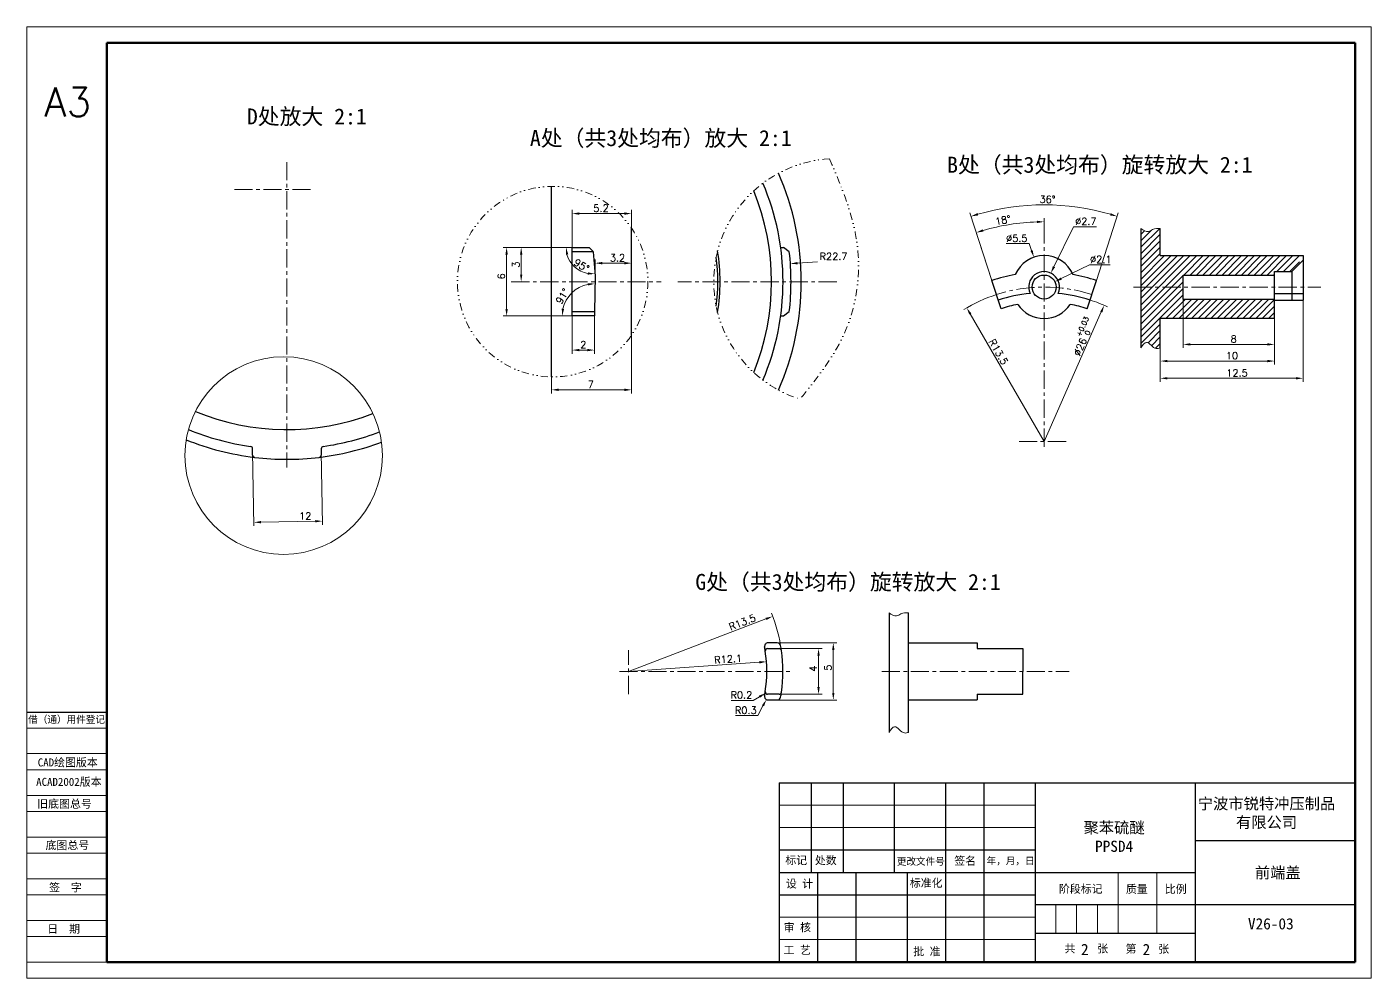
# Model space of a CAD drawing. Header units: millimetres. Extents: x 2517 to 6633, y 792 to 3241.
# Drawn here: x 3486.8 to 3722, y 890.6 to 1056.9 of the extents above; entities that cross this region are included whole.
import ezdxf

# ---------------------------------------------------------------- set-up
doc = ezdxf.new("R2010")
doc.units = ezdxf.units.MM
doc.linetypes.add('CENTER', pattern=[50.8, 31.75, -6.35, 6.35, -6.35])
doc.linetypes.add('DIVIDE', pattern=[31.75, 12.7, -6.35, 0, -6.35, 0, -6.35])
for name, color, linetype, lineweight in [('中心线', 1, 'CENTER', 9), ('双点划线', 5, 'DIVIDE', 9), ('填充', 3, 'Continuous', 9), ('实线', 7, 'Continuous', 25), ('尺寸标注', 2, 'Continuous', 9), ('引导线', 6, 'Continuous', 9), ('文本', 3, 'Continuous', 15), ('粗实线', 9, 'Continuous', 50)]:
    doc.layers.add(name, color=color, linetype=linetype, lineweight=lineweight)
doc.styles.add('st', font='txt.shx')
doc.styles.get("Standard").update_dxf_attribs({"font": 'simfang.ttf'})
doc.dimstyles.new('2st', dxfattribs={"dimscale": 0.5, "dimtxt": 2.5, "dimasz": 2.5, "dimexe": 1.25, "dimexo": 0, "dimtad": 1, "dimtoh": 1, "dimdec": 1, "dimlfac": 0.5, "dimdsep": 46, "dimtxsty": 'st', "dimcen": 0, "dimclrd": 256, "dimclre": 256, "dimclrt": 3, "dimadec": 0, "dimazin": 2, "dimtfac": 1, "dimtdec": 1, "dimtofl": 0, "dimtmove": 0, "dimatfit": 1, "dimfxl": 1, "dimlwd": -1, "dimlwe": -1, "dimarcsym": 0})
doc.dimstyles.new('st', dxfattribs={"dimscale": 0.5, "dimtxt": 2.5, "dimasz": 2.5, "dimexe": 1.25, "dimexo": 0, "dimtad": 1, "dimtoh": 1, "dimdsep": 46, "dimtxsty": 'st', "dimcen": 0, "dimclrd": 256, "dimclre": 256, "dimclrt": 3, "dimadec": 3, "dimazin": 2, "dimtfac": 1, "dimtmove": 0, "dimatfit": 1, "dimfxl": 1, "dimlwd": -1, "dimlwe": -1, "dimarcsym": 0})

# ---------------------------------------------------------------- blocks, each defined once
blk = doc.blocks.new('*D432')
at = {"layer": 'Defpoints', "color": 0, "ltscale": 0.1, "transparency": 16777216}
for p in [(3592.59, 1024.26), (3582.19, 1018.35), (3592.59, 1018.35)]:
    blk.add_point(p, dxfattribs=at)
at = {"layer": '尺寸标注', "ltscale": 0.1, "transparency": 16777216}
for p, q in [((3582.19, 1018.35), (3582.19, 1024.89)), ((3583.44, 1024.26), (3591.34, 1024.26)), ((3592.59, 1018.35), (3592.59, 1024.89))]:
    blk.add_line(p, q, dxfattribs=at)
for points in [[(3583.44, 1024.47), (3583.44, 1024.05), (3582.19, 1024.26)], [(3591.34, 1024.47), (3591.34, 1024.05), (3592.59, 1024.26)]]:
    blk.add_solid(points, dxfattribs=at)
at = {"layer": '尺寸标注', "color": 3, "ltscale": 0.1, "transparency": 16777216, "insert": (3587.24, 1025.2), "char_height": 1.25, "attachment_point": 5, "style": 'st'}
blk.add_mtext('5.2', dxfattribs=at)
blk = doc.blocks.new('*D433')
at = {"layer": 'Defpoints', "color": 0, "ltscale": 0.1, "transparency": 16777216}
for p in [(3582.19, 1018.35), (3571.53, 1012.35), (3573.27, 1012.35)]:
    blk.add_point(p, dxfattribs=at)
at = {"layer": '尺寸标注', "ltscale": 0.1, "transparency": 16777216}
for p, q in [((3582.19, 1018.35), (3572.65, 1018.35)), ((3573.27, 1017.1), (3573.27, 1013.6)), ((3571.53, 1012.35), (3573.9, 1012.35))]:
    blk.add_line(p, q, dxfattribs=at)
for points in [[(3573.07, 1017.1), (3573.48, 1017.1), (3573.27, 1018.35)], [(3573.07, 1013.6), (3573.48, 1013.6), (3573.27, 1012.35)]]:
    blk.add_solid(points, dxfattribs=at)
at = {"layer": '尺寸标注', "color": 3, "ltscale": 0.1, "transparency": 16777216, "insert": (3572.34, 1015.35), "char_height": 1.25, "attachment_point": 5, "rotation": 90, "style": 'st'}
blk.add_mtext('3', dxfattribs=at)
blk = doc.blocks.new('*D434')
at = {"layer": 'Defpoints', "color": 0, "ltscale": 0.1, "transparency": 16777216}
for p in [(3582.19, 1006.35), (3586.09, 1006.35), (3586.09, 1000.39)]:
    blk.add_point(p, dxfattribs=at)
at = {"layer": '尺寸标注', "ltscale": 0.1, "transparency": 16777216}
for p, q in [((3582.19, 1006.35), (3582.19, 999.76)), ((3586.09, 1006.35), (3586.09, 999.76)), ((3583.44, 1000.39), (3584.84, 1000.39))]:
    blk.add_line(p, q, dxfattribs=at)
for points in [[(3583.44, 1000.6), (3583.44, 1000.18), (3582.19, 1000.39)], [(3584.84, 1000.6), (3584.84, 1000.18), (3586.09, 1000.39)]]:
    blk.add_solid(points, dxfattribs=at)
at = {"layer": '尺寸标注', "color": 3, "ltscale": 0.1, "transparency": 16777216, "insert": (3584.14, 1001.33), "char_height": 1.25, "attachment_point": 5, "style": 'st'}
blk.add_mtext('2', dxfattribs=at)
blk = doc.blocks.new('*D435')
at = {"layer": 'Defpoints', "color": 0, "ltscale": 0.1, "transparency": 16777216}
for p in [(3586.21, 1013.35), (3583.32, 1011.28), (3586.1, 1007.14), (3582.19, 1006.35), (3586.09, 1006.35)]:
    blk.add_point(p, dxfattribs=at)
at = {"layer": '尺寸标注', "ltscale": 0.1, "transparency": 16777216}
blk.add_line((3582.19, 1006.35), (3579.82, 1006.35), dxfattribs=at)
blk.add_arc((3586.09, 1006.35), 5.65, 101.7097, 167.2903, dxfattribs=at)
for points in [[(3584.92, 1012.09), (3584.96, 1011.68), (3586.19, 1012)], [(3580.79, 1007.57), (3580.37, 1007.62), (3580.44, 1006.35)]]:
    blk.add_solid(points, dxfattribs=at)
at = {"layer": '尺寸标注', "color": 3, "ltscale": 0.1, "transparency": 16777216, "insert": (3580.49, 1009.81), "char_height": 1.25, "attachment_point": 5, "rotation": 58.3125, "style": 'st'}
blk.add_mtext('91°', dxfattribs=at)
blk = doc.blocks.new('*D436')
at = {"layer": 'Defpoints', "color": 0, "ltscale": 0.1, "transparency": 16777216}
for p in [(3582.19, 1018.35), (3570.72, 1006.35), (3582.19, 1006.35)]:
    blk.add_point(p, dxfattribs=at)
at = {"layer": '尺寸标注', "ltscale": 0.1, "transparency": 16777216}
for p, q in [((3582.19, 1018.35), (3570.1, 1018.35)), ((3570.72, 1017.1), (3570.72, 1007.6)), ((3582.19, 1006.35), (3570.1, 1006.35))]:
    blk.add_line(p, q, dxfattribs=at)
for points in [[(3570.51, 1017.1), (3570.93, 1017.1), (3570.72, 1018.35)], [(3570.51, 1007.6), (3570.93, 1007.6), (3570.72, 1006.35)]]:
    blk.add_solid(points, dxfattribs=at)
at = {"layer": '尺寸标注', "color": 3, "ltscale": 0.1, "transparency": 16777216, "insert": (3569.79, 1013.28), "char_height": 1.25, "attachment_point": 5, "rotation": 90, "style": 'st'}
blk.add_mtext('6', dxfattribs=at)
blk = doc.blocks.new('*D437')
at = {"layer": 'Defpoints', "color": 0, "ltscale": 0.1, "transparency": 16777216}
for p in [(3582.19, 1018.35), (3585.17, 1018.35), (3585.84, 1017.57), (3581.82, 1015.91), (3586.21, 1013.35)]:
    blk.add_point(p, dxfattribs=at)
at = {"layer": '尺寸标注', "ltscale": 0.1, "transparency": 16777216}
blk.add_line((3582.19, 1018.35), (3580.5, 1018.35), dxfattribs=at)
blk.add_arc((3585.77, 1018.35), 4.65, 195.4604, 259.5396, dxfattribs=at)
for points in [[(3581.09, 1017.09), (3581.5, 1017.14), (3581.13, 1018.35)], [(3584.94, 1013.99), (3584.92, 1013.58), (3586.18, 1013.72)]]:
    blk.add_solid(points, dxfattribs=at)
at = {"layer": '尺寸标注', "color": 3, "ltscale": 0.1, "transparency": 16777216, "insert": (3583.84, 1015.19), "char_height": 1.25, "attachment_point": 5, "rotation": 328.5242, "style": 'st'}
blk.add_mtext('95°', dxfattribs=at)
blk = doc.blocks.new('*D438')
at = {"layer": 'Defpoints', "color": 0, "ltscale": 0.1, "transparency": 16777216}
for p in [(3592.59, 1015.59), (3586.21, 1013.35), (3592.59, 1013.35)]:
    blk.add_point(p, dxfattribs=at)
at = {"layer": '尺寸标注', "ltscale": 0.1, "transparency": 16777216}
for p, q in [((3586.21, 1013.35), (3586.21, 1016.21)), ((3592.59, 1013.35), (3592.59, 1016.21)), ((3587.46, 1015.59), (3591.34, 1015.59))]:
    blk.add_line(p, q, dxfattribs=at)
for points in [[(3587.46, 1015.8), (3587.46, 1015.38), (3586.21, 1015.59)], [(3591.34, 1015.8), (3591.34, 1015.38), (3592.59, 1015.59)]]:
    blk.add_solid(points, dxfattribs=at)
at = {"layer": '尺寸标注', "color": 3, "ltscale": 0.1, "transparency": 16777216, "insert": (3590.13, 1016.52), "char_height": 1.25, "attachment_point": 5, "style": 'st'}
blk.add_mtext('3.2', dxfattribs=at)
blk = doc.blocks.new('*D439')
at = {"layer": 'Defpoints', "color": 0, "ltscale": 0.1, "transparency": 16777216}
for p in [(3620.38, 1015.5), (3575.09, 1012.35)]:
    blk.add_point(p, dxfattribs=at)
at = {"layer": '尺寸标注', "ltscale": 0.1, "transparency": 16777216}
blk.add_line((3621.63, 1015.59), (3625.12, 1015.83), dxfattribs=at)
blk.add_solid([(3621.61, 1015.8), (3621.64, 1015.38), (3620.38, 1015.5)], dxfattribs=at)
at = {"layer": '尺寸标注', "color": 3, "ltscale": 0.1, "transparency": 16777216, "insert": (3627.93, 1016.77), "char_height": 1.25, "attachment_point": 5, "style": 'st'}
blk.add_mtext('R22.7', dxfattribs=at)
blk = doc.blocks.new('*D440')
at = {"layer": 'Defpoints', "color": 0, "ltscale": 0.1, "transparency": 16777216}
for p in [(3592.59, 1003.02), (3578.59, 995.69), (3592.59, 993.44)]:
    blk.add_point(p, dxfattribs=at)
at = {"layer": '尺寸标注', "ltscale": 0.1, "transparency": 16777216}
for p, q in [((3592.59, 1003.02), (3592.59, 992.81)), ((3578.59, 995.69), (3578.59, 992.81)), ((3579.84, 993.44), (3591.34, 993.44))]:
    blk.add_line(p, q, dxfattribs=at)
for points in [[(3579.84, 993.65), (3579.84, 993.23), (3578.59, 993.44)], [(3591.34, 993.65), (3591.34, 993.23), (3592.59, 993.44)]]:
    blk.add_solid(points, dxfattribs=at)
at = {"layer": '尺寸标注', "color": 3, "ltscale": 0.1, "transparency": 16777216, "insert": (3585.46, 994.38), "char_height": 1.25, "attachment_point": 5, "style": 'st'}
blk.add_mtext('7', dxfattribs=at)
blk = doc.blocks.new('*D441')
at = {"layer": 'Defpoints', "color": 0, "ltscale": 0.1, "transparency": 16777216}
for p in [(3666.66, 1012.34), (3662.89, 1010.49)]:
    blk.add_point(p, dxfattribs=at)
at = {"layer": '尺寸标注', "ltscale": 0.1, "transparency": 16777216}
for p, q in [((3667.78, 1012.89), (3672.7, 1015.3)), ((3672.7, 1015.3), (3676.34, 1015.3))]:
    blk.add_line(p, q, dxfattribs=at)
blk.add_solid([(3667.69, 1013.08), (3667.88, 1012.7), (3666.66, 1012.34)], dxfattribs=at)
at = {"layer": '尺寸标注', "color": 3, "ltscale": 0.1, "transparency": 16777216, "insert": (3674.68, 1016.24), "char_height": 1.25, "attachment_point": 5, "style": 'st'}
blk.add_mtext('∅2.1', dxfattribs=at)
blk = doc.blocks.new('*D442')
at = {"layer": 'Defpoints', "color": 0, "ltscale": 0.1, "transparency": 16777216}
for p in [(3665.95, 1013.85), (3663.6, 1008.99)]:
    blk.add_point(p, dxfattribs=at)
at = {"layer": '尺寸标注', "ltscale": 0.1, "transparency": 16777216}
for p, q in [((3666.5, 1014.97), (3669.89, 1021.96)), ((3669.89, 1021.96), (3673.95, 1021.96))]:
    blk.add_line(p, q, dxfattribs=at)
blk.add_solid([(3666.31, 1015.06), (3666.69, 1014.88), (3665.95, 1013.85)], dxfattribs=at)
at = {"layer": '尺寸标注', "color": 3, "ltscale": 0.1, "transparency": 16777216, "insert": (3672.08, 1022.9), "char_height": 1.25, "attachment_point": 5, "style": 'st'}
blk.add_mtext('∅2.7', dxfattribs=at)
blk = doc.blocks.new('*D443')
at = {"layer": 'Defpoints', "color": 0, "ltscale": 0.1, "transparency": 16777216}
for p in [(3662.99, 1016.62), (3666.56, 1006.21)]:
    blk.add_point(p, dxfattribs=at)
at = {"layer": '尺寸标注', "ltscale": 0.1, "transparency": 16777216}
for p, q in [((3662.17, 1019.01), (3658.11, 1019.01)), ((3662.59, 1017.8), (3662.17, 1019.01))]:
    blk.add_line(p, q, dxfattribs=at)
blk.add_solid([(3662.78, 1017.87), (3662.39, 1017.73), (3662.99, 1016.62)], dxfattribs=at)
at = {"layer": '尺寸标注', "color": 3, "ltscale": 0.1, "transparency": 16777216, "insert": (3659.99, 1019.94), "char_height": 1.25, "attachment_point": 5, "style": 'st'}
blk.add_mtext('∅5.5', dxfattribs=at)
blk = doc.blocks.new('*D444')
at = {"layer": 'Defpoints', "color": 0, "ltscale": 0.1, "transparency": 16777216}
for p in [(3675.29, 1008.2), (3664.78, 984.42)]:
    blk.add_point(p, dxfattribs=at)
at = {"layer": '尺寸标注', "ltscale": 0.1, "transparency": 16777216}
blk.add_line((3664.78, 984.42), (3674.78, 1007.05), dxfattribs=at)
blk.add_arc((3664.78, 984.42), 26, 64.7738, 72, dxfattribs=at)
blk.add_solid([(3674.59, 1007.14), (3674.97, 1006.97), (3675.29, 1008.2)], dxfattribs=at)
at = {"layer": '尺寸标注', "color": 3, "ltscale": 0.1, "transparency": 16777216, "insert": (3671.42, 1002.78), "char_height": 1.25, "attachment_point": 5, "rotation": 66.1511, "style": 'st'}
blk.add_mtext('%%c26{}{\\H0.71x;\\C3;\\S+0.03^  0;}', dxfattribs=at)
blk = doc.blocks.new('*D445')
at = {"layer": 'Defpoints', "color": 0, "ltscale": 0.1, "transparency": 16777216}
for p in [(3651.24, 1007.78), (3664.78, 984.42)]:
    blk.add_point(p, dxfattribs=at)
at = {"layer": '尺寸标注', "ltscale": 0.1, "transparency": 16777216}
blk.add_line((3664.78, 984.42), (3651.86, 1006.7), dxfattribs=at)
blk.add_arc((3664.78, 984.42), 27, 108, 121.4202, dxfattribs=at)
blk.add_solid([(3652.04, 1006.8), (3651.68, 1006.59), (3651.24, 1007.78)], dxfattribs=at)
at = {"layer": '尺寸标注', "color": 3, "ltscale": 0.1, "transparency": 16777216, "insert": (3656.78, 1000.09), "char_height": 1.25, "attachment_point": 5, "rotation": 300.0939, "style": 'st'}
blk.add_mtext('R13.5', dxfattribs=at)
blk = doc.blocks.new('*D446')
at = {"layer": 'Defpoints', "color": 0, "ltscale": 0.1, "transparency": 16777216}
for p in [(3660.76, 1022.61), (3664.78, 1019.76), (3655.63, 1012.57), (3657.24, 1007.62), (3664.78, 983.48)]:
    blk.add_point(p, dxfattribs=at)
at = {"layer": '尺寸标注', "ltscale": 0.1, "transparency": 16777216}
for p, q in [((3664.78, 1019.76), (3664.78, 1023.45)), ((3655.63, 1012.57), (3652.71, 1021.54))]:
    blk.add_line(p, q, dxfattribs=at)
blk.add_arc((3664.78, 984.42), 38.41, 91.8648, 106.1352, dxfattribs=at)
for points in [[(3654.16, 1021.11), (3654.04, 1021.51), (3652.91, 1020.94)], [(3663.52, 1023.01), (3663.53, 1022.6), (3664.78, 1022.82)]]:
    blk.add_solid(points, dxfattribs=at)
at = {"layer": '尺寸标注', "color": 3, "ltscale": 0.1, "transparency": 16777216, "insert": (3657.57, 1023.1), "char_height": 1.25, "attachment_point": 5, "rotation": 10.5476, "style": 'st'}
blk.add_mtext('18°', dxfattribs=at)
blk = doc.blocks.new('*D447')
at = {"layer": 'Defpoints', "color": 0, "ltscale": 0.1, "transparency": 16777216}
for p in [(3660.45, 1025.57), (3655.63, 1012.57), (3673.92, 1012.57), (3657.24, 1007.62), (3672.32, 1007.62)]:
    blk.add_point(p, dxfattribs=at)
at = {"layer": '尺寸标注', "ltscale": 0.1, "transparency": 16777216}
for p, q in [((3655.63, 1012.57), (3651.79, 1024.37)), ((3673.92, 1012.57), (3677.76, 1024.37))]:
    blk.add_line(p, q, dxfattribs=at)
blk.add_arc((3664.78, 984.42), 41.38, 73.7308, 106.2692, dxfattribs=at)
for points in [[(3653.24, 1023.94), (3653.12, 1024.34), (3651.99, 1023.77)], [(3676.43, 1024.34), (3676.31, 1023.94), (3677.56, 1023.77)]]:
    blk.add_solid(points, dxfattribs=at)
at = {"layer": '尺寸标注', "color": 3, "ltscale": 0.1, "transparency": 16777216, "insert": (3665.36, 1026.73), "char_height": 1.25, "attachment_point": 5, "rotation": 359.21, "style": 'st'}
blk.add_mtext('36°', dxfattribs=at)
blk = doc.blocks.new('*D448')
at = {"layer": 'Defpoints', "color": 0, "ltscale": 0.1, "transparency": 16777216}
for p in [(3689.1, 1009.32), (3705.1, 1005.92), (3705.1, 1001.38)]:
    blk.add_point(p, dxfattribs=at)
at = {"layer": '尺寸标注', "ltscale": 0.1, "transparency": 16777216}
for p, q in [((3689.1, 1009.32), (3689.1, 1000.76)), ((3705.1, 1005.92), (3705.1, 1000.76)), ((3690.35, 1001.38), (3703.85, 1001.38))]:
    blk.add_line(p, q, dxfattribs=at)
for points in [[(3690.35, 1001.59), (3690.35, 1001.18), (3689.1, 1001.38)], [(3703.85, 1001.59), (3703.85, 1001.18), (3705.1, 1001.38)]]:
    blk.add_solid(points, dxfattribs=at)
at = {"layer": '尺寸标注', "color": 3, "ltscale": 0.1, "transparency": 16777216, "insert": (3697.96, 1002.32), "char_height": 1.25, "attachment_point": 5, "style": 'st'}
blk.add_mtext('8', dxfattribs=at)
blk = doc.blocks.new('*D449')
at = {"layer": 'Defpoints', "color": 0, "ltscale": 0.1, "transparency": 16777216}
for p in [(3710.1, 1009.14), (3685.1, 1000.76), (3710.1, 995.46)]:
    blk.add_point(p, dxfattribs=at)
at = {"layer": '尺寸标注', "ltscale": 0.1, "transparency": 16777216}
for p, q in [((3710.1, 1009.14), (3710.1, 994.83)), ((3685.1, 1000.76), (3685.1, 994.83)), ((3686.35, 995.46), (3708.85, 995.46))]:
    blk.add_line(p, q, dxfattribs=at)
for points in [[(3686.35, 995.66), (3686.35, 995.25), (3685.1, 995.46)], [(3708.85, 995.66), (3708.85, 995.25), (3710.1, 995.46)]]:
    blk.add_solid(points, dxfattribs=at)
at = {"layer": '尺寸标注', "color": 3, "ltscale": 0.1, "transparency": 16777216, "insert": (3698.53, 996.39), "char_height": 1.25, "attachment_point": 5, "style": 'st'}
blk.add_mtext('12.5', dxfattribs=at)
blk = doc.blocks.new('*D450')
at = {"layer": 'Defpoints', "color": 0, "ltscale": 0.1, "transparency": 16777216}
for p in [(3685.1, 1005.92), (3705.1, 1005.92), (3705.1, 998.47)]:
    blk.add_point(p, dxfattribs=at)
at = {"layer": '尺寸标注', "ltscale": 0.1, "transparency": 16777216}
for p, q in [((3685.1, 1005.92), (3685.1, 997.85)), ((3705.1, 1005.92), (3705.1, 997.85)), ((3686.35, 998.47), (3703.85, 998.47))]:
    blk.add_line(p, q, dxfattribs=at)
for points in [[(3686.35, 998.68), (3686.35, 998.26), (3685.1, 998.47)], [(3703.85, 998.68), (3703.85, 998.26), (3705.1, 998.47)]]:
    blk.add_solid(points, dxfattribs=at)
at = {"layer": '尺寸标注', "color": 3, "ltscale": 0.1, "transparency": 16777216, "insert": (3697.66, 999.41), "char_height": 1.25, "attachment_point": 5, "style": 'st'}
blk.add_mtext('10', dxfattribs=at)
blk = doc.blocks.new('*D451')
at = {"layer": 'Defpoints', "color": 0, "ltscale": 0.1, "transparency": 16777216}
for p in [(3616.19, 945.89), (3592.05, 944.2)]:
    blk.add_point(p, dxfattribs=at)
at = {"layer": '尺寸标注', "ltscale": 0.1, "transparency": 16777216}
blk.add_line((3592.05, 944.2), (3614.95, 945.8), dxfattribs=at)
blk.add_solid([(3614.93, 946.01), (3614.96, 945.59), (3616.19, 945.89)], dxfattribs=at)
at = {"layer": '尺寸标注', "color": 3, "ltscale": 0.1, "transparency": 16777216, "insert": (3609.48, 946.36), "char_height": 1.25, "attachment_point": 5, "rotation": 3.9892, "style": 'st'}
blk.add_mtext('R12.1', dxfattribs=at)
blk = doc.blocks.new('*D452')
at = {"layer": 'Defpoints', "color": 0, "ltscale": 0.1, "transparency": 16777216}
for p in [(3618.08, 949.2), (3618.08, 939.2), (3627.89, 939.2)]:
    blk.add_point(p, dxfattribs=at)
at = {"layer": '尺寸标注', "ltscale": 0.1, "transparency": 16777216}
for p, q in [((3618.08, 949.2), (3628.51, 949.2)), ((3627.89, 947.95), (3627.89, 940.45)), ((3618.08, 939.2), (3628.51, 939.2))]:
    blk.add_line(p, q, dxfattribs=at)
for points in [[(3627.68, 947.95), (3628.09, 947.95), (3627.89, 949.2)], [(3627.68, 940.45), (3628.09, 940.45), (3627.89, 939.2)]]:
    blk.add_solid(points, dxfattribs=at)
at = {"layer": '尺寸标注', "color": 3, "ltscale": 0.1, "transparency": 16777216, "insert": (3626.95, 944.85), "char_height": 1.25, "attachment_point": 5, "rotation": 90, "style": 'st'}
blk.add_mtext('5', dxfattribs=at)
blk = doc.blocks.new('*D453')
at = {"layer": 'Defpoints', "color": 0, "ltscale": 0.1, "transparency": 16777216}
for p in [(3618.41, 948.2), (3618.41, 940.2), (3625.31, 940.2)]:
    blk.add_point(p, dxfattribs=at)
at = {"layer": '尺寸标注', "ltscale": 0.1, "transparency": 16777216}
for p, q in [((3618.41, 948.2), (3625.93, 948.2)), ((3625.31, 946.95), (3625.31, 941.45)), ((3618.41, 940.2), (3625.93, 940.2))]:
    blk.add_line(p, q, dxfattribs=at)
for points in [[(3625.1, 946.95), (3625.51, 946.95), (3625.31, 948.2)], [(3625.1, 941.45), (3625.51, 941.45), (3625.31, 940.2)]]:
    blk.add_solid(points, dxfattribs=at)
at = {"layer": '尺寸标注', "color": 3, "ltscale": 0.1, "transparency": 16777216, "insert": (3624.37, 944.66), "char_height": 1.25, "attachment_point": 5, "rotation": 90, "style": 'st'}
blk.add_mtext('4', dxfattribs=at)
blk = doc.blocks.new('*D454')
at = {"layer": 'Defpoints', "color": 0, "ltscale": 0.1, "transparency": 16777216}
for p in [(3617.28, 953.82), (3592.05, 944.2)]:
    blk.add_point(p, dxfattribs=at)
at = {"layer": '尺寸标注', "ltscale": 0.1, "transparency": 16777216}
blk.add_line((3592.05, 944.2), (3616.11, 953.37), dxfattribs=at)
blk.add_arc((3592.05, 944.2), 27, 7.7782, 22.1941, dxfattribs=at)
blk.add_solid([(3616.04, 953.57), (3616.19, 953.18), (3617.28, 953.82)], dxfattribs=at)
at = {"layer": '尺寸标注', "color": 3, "ltscale": 0.1, "transparency": 16777216, "insert": (3611.96, 952.79), "char_height": 1.25, "attachment_point": 5, "rotation": 20.8678, "style": 'st'}
blk.add_mtext('R13.5', dxfattribs=at)
blk = doc.blocks.new('*D455')
at = {"layer": 'Defpoints', "color": 0, "ltscale": 0.1, "transparency": 16777216}
for p in [(3616.17, 939.27), (3616.46, 939.8)]:
    blk.add_point(p, dxfattribs=at)
at = {"layer": '尺寸标注', "ltscale": 0.1, "transparency": 16777216}
for p, q in [((3614.66, 936.47), (3610.8, 936.47)), ((3615.58, 938.18), (3614.66, 936.47))]:
    blk.add_line(p, q, dxfattribs=at)
blk.add_solid([(3615.39, 938.27), (3615.76, 938.08), (3616.17, 939.27)], dxfattribs=at)
at = {"layer": '尺寸标注', "color": 3, "ltscale": 0.1, "transparency": 16777216, "insert": (3612.57, 937.41), "char_height": 1.25, "attachment_point": 5, "style": 'st'}
blk.add_mtext('R0.3', dxfattribs=at)
blk = doc.blocks.new('*D456')
at = {"layer": 'Defpoints', "color": 0, "ltscale": 0.1, "transparency": 16777216}
for p in [(3616.04, 940.4), (3616.39, 940.6)]:
    blk.add_point(p, dxfattribs=at)
at = {"layer": '尺寸标注', "ltscale": 0.1, "transparency": 16777216}
for p, q in [((3613.89, 939.13), (3610.03, 939.13)), ((3614.97, 939.77), (3613.89, 939.13))]:
    blk.add_line(p, q, dxfattribs=at)
blk.add_solid([(3614.86, 939.95), (3615.07, 939.59), (3616.04, 940.4)], dxfattribs=at)
at = {"layer": '尺寸标注', "color": 3, "ltscale": 0.1, "transparency": 16777216, "insert": (3611.8, 940.07), "char_height": 1.25, "attachment_point": 5, "style": 'st'}
blk.add_mtext('R0.2', dxfattribs=at)
blk = doc.blocks.new('*D509')
at = {"layer": 'Defpoints', "color": 0, "ltscale": 0.1, "transparency": 16777216}
for p in [(3526.28, 982.59), (3538.28, 982.59), (3538.49, 970.48)]:
    blk.add_point(p, dxfattribs=at)
at = {"layer": '尺寸标注', "ltscale": 0.1, "transparency": 16777216}
for p, q in [((3526.28, 982.59), (3526.5, 969.65)), ((3538.28, 982.59), (3538.5, 969.86)), ((3527.74, 970.29), (3537.24, 970.46))]:
    blk.add_line(p, q, dxfattribs=at)
for points in [[(3527.74, 970.5), (3527.75, 970.09), (3526.49, 970.27)], [(3537.23, 970.67), (3537.24, 970.25), (3538.49, 970.48)]]:
    blk.add_solid(points, dxfattribs=at)
at = {"layer": '尺寸标注', "color": 3, "ltscale": 0.1, "transparency": 16777216, "insert": (3535.49, 971.37), "char_height": 1.25, "attachment_point": 5, "rotation": 1, "style": 'st'}
blk.add_mtext('12', dxfattribs=at)

msp = doc.modelspace()

# ---------------------------------------------------------------- hatches: boundary and pattern name
at = {"layer": '填充', "ltscale": 0.1}
h = msp.add_hatch(dxfattribs=at)
h.set_pattern_fill('LINE', color=256, scale=0.25, angle=45)
h.set_pattern_definition([(45, (3681.703, 1000.4052), (-0.561266, 0.561266), [])])
edge = h.paths.add_edge_path()
edge.add_spline(control_points=[(3685.103, 1021.6727), (3684.6453, 1021.6631), (3683.913, 1021.6476), (3682.8523, 1020.8488), (3682.1514, 1021.3513), (3681.703, 1021.6727)], knot_values=[0, 0, 0, 0, 1.3520626, 2.16356606, 3.60405818, 3.60405818, 3.60405818, 3.60405818], degree=3, periodic=0)
edge.add_line((3681.703, 1021.6727), (3681.703, 1011.4169))
edge.add_line((3681.703, 1011.4169), (3689.103, 1011.4169))
edge.add_line((3689.103, 1011.4169), (3689.103, 1013.5169))
edge.add_line((3689.103, 1013.5169), (3705.103, 1013.5169))
edge.add_line((3705.103, 1013.5169), (3705.103, 1014.1169))
edge.add_line((3705.103, 1014.1169), (3708.503, 1014.1169))
edge.add_line((3708.503, 1014.1169), (3710.103, 1016.9169))
edge.add_line((3710.103, 1016.9169), (3685.103, 1016.9169))
edge.add_line((3685.103, 1016.9169), (3685.103, 1021.6727))
edge = h.paths.add_edge_path()
edge.add_spline(control_points=[(3681.703, 1000.7609), (3682.0219, 1001.2471), (3682.8082, 1002.4461), (3683.9504, 1000.4052), (3684.8673, 1000.6882), (3685.103, 1000.7609)], knot_values=[0, 0, 0, 0, 1.39028813, 3.42846425, 4.1337518, 4.1337518, 4.1337518, 4.1337518], degree=3, periodic=0)
edge.add_line((3685.103, 1000.7609), (3685.103, 1005.9169))
edge.add_line((3685.103, 1005.9169), (3705.103, 1005.9169))
edge.add_line((3705.103, 1005.9169), (3705.103, 1009.3169))
edge.add_line((3705.103, 1009.3169), (3689.103, 1009.3169))
edge.add_line((3689.103, 1009.3169), (3689.103, 1011.4169))
edge.add_line((3689.103, 1011.4169), (3681.703, 1011.4169))
edge.add_line((3681.703, 1011.4169), (3681.703, 1000.7609))

# ---------------------------------------------------------------- linework, layer by layer
at = {"layer": '中心线', "ltscale": 0.1}
for p, q in [((3532.2767, 1033.2533), (3532.2767, 979.8641)), ((3536.4343, 1028.4944), (3522.4842, 1028.4944)), ((3664.7756, 983.476), (3664.7756, 1019.7617)), ((3571.5334, 1012.3534), (3597.7881, 1012.3534)), ((3628.4906, 1012.3534), (3600.6645, 1012.3534)), ((3680.417, 1011.4169), (3713.2106, 1011.4169)), ((3668.6115, 984.4169), (3660.3969, 984.4169)), ((3592.0529, 940.2447), (3592.0529, 947.9277)), ((3590.4548, 944.2018), (3620.4768, 944.2018)), ((3636.3544, 944.2018), (3669.1481, 944.2018))]:
    msp.add_line(p, q, dxfattribs=at)
msp.add_arc((3664.7756, 984.4169), 27, 72, 108, dxfattribs=at)
at = {"layer": '双点划线', "ltscale": 0.1}
msp.add_circle((3578.7897, 1012.3534), 16.6604, dxfattribs=at)
msp.add_arc((3628.4906, 1012.3534), 21.5208, 93.316658, 252.611373, dxfattribs=at)
msp.add_spline([(3627.2455, 1033.8381), (3632.1888, 1017.8321), (3629.659, 1002.9444), (3622.0591, 991.8161)], degree=3, dxfattribs=at)
at = {"layer": '实线'}
for p, q in [((3578.5897, 995.6942), (3578.5897, 1029.0125)), ((3592.5897, 1003.0192), (3592.5897, 1021.6876)), ((3582.1897, 1018.3534), (3585.1745, 1018.3534)), ((3582.1897, 1017.5663), (3582.1897, 1018.3534)), ((3585.8433, 1017.5663), (3582.1897, 1017.5663)), ((3582.1897, 1007.1404), (3582.1897, 1017.5663)), ((3585.832, 1017.6959), (3585.1745, 1018.3534)), ((3585.832, 1017.6959), (3585.8433, 1017.5663)), ((3585.8433, 1017.5663), (3586.2119, 1013.3534)), ((3618.6773, 1018.3534), (3619.1588, 1018.3534)), ((3620.188, 1017.5663), (3619.1588, 1018.3534)), ((3586.2119, 1013.3534), (3586.1035, 1007.1404)), ((3657.2356, 1007.6227), (3655.6287, 1012.5682)), ((3672.3156, 1007.6227), (3673.9225, 1012.5682)), ((3582.1897, 1007.1404), (3586.1035, 1007.1404)), ((3582.1897, 1006.3534), (3582.1897, 1007.1404)), ((3586.1035, 1007.1404), (3586.0897, 1006.3534)), ((3619.1588, 1006.3534), (3620.188, 1007.1404)), ((3586.0897, 1006.3534), (3582.1897, 1006.3534)), ((3618.6773, 1006.3534), (3619.1588, 1006.3534)), ((3526.2767, 982.0307), (3526.2767, 983.1438)), ((3538.2767, 983.1438), (3538.2767, 982.0307)), ((3616.388, 948.2018), (3618.4081, 948.2018)), ((3618.0836, 949.2018), (3616.4594, 949.2018)), ((3618.4081, 940.2018), (3616.388, 940.2018)), ((3616.4594, 939.2018), (3618.0836, 939.2018)), ((3486.7775, 937.0539), (3500.7786, 937.0539)), ((3500.7786, 893.3704), (3500.7786, 924.7329)), ((3500.7786, 924.7329), (3500.7786, 893.3704)), ((3618.388, 924.7329), (3719.1961, 924.7329)), ((3618.3985, 924.7329), (3618.3985, 893.3704)), ((3623.999, 924.7329), (3623.999, 909.0516)), ((3629.5994, 924.7329), (3629.5994, 909.0516)), ((3638.5601, 924.7329), (3638.5601, 909.0516)), ((3647.5208, 924.7329), (3647.5208, 893.3704)), ((3654.2414, 924.7329), (3654.2414, 893.3704)), ((3663.2021, 924.7329), (3663.2021, 893.3704)), ((3691.1938, 924.7329), (3691.1938, 893.3704)), ((3618.388, 912.9719), (3663.2021, 912.9719)), ((3691.1938, 914.6521), (3719.1961, 914.6521)), ((3618.388, 909.0516), (3663.2021, 909.0516)), ((3625.1191, 909.0516), (3625.1191, 893.3704)), ((3631.8396, 909.0516), (3631.8396, 893.3704)), ((3640.8003, 909.0516), (3640.8003, 893.3704)), ((3663.2021, 909.0516), (3691.1938, 909.0516)), ((3618.388, 905.1313), (3663.2021, 905.1313)), ((3663.2021, 903.4512), (3719.1961, 903.4512)), ((3663.2021, 898.4108), (3691.1938, 898.4108)), ((3618.388, 893.3704), (3719.1961, 893.3704))]:
    msp.add_line(p, q, dxfattribs=at)
at = {"layer": '实线', "ltscale": 0.1}
for p, q in [((3681.703, 1021.6727), (3681.703, 1000.7609)), ((3685.103, 1016.9169), (3685.103, 1021.6727)), ((3685.103, 1016.9169), (3710.103, 1016.9169)), ((3710.103, 1016.9169), (3710.103, 1009.1444)), ((3705.103, 1005.9169), (3705.103, 1014.1169)), ((3705.103, 1014.1169), (3708.103, 1014.1169)), ((3710.103, 1016.1169), (3708.103, 1014.1169)), ((3708.103, 1014.1169), (3708.103, 1009.1444)), ((3689.103, 1013.5169), (3705.103, 1013.5169)), ((3689.103, 1009.3169), (3689.103, 1013.5169)), ((3689.103, 1009.3169), (3705.103, 1009.3169)), ((3705.103, 1010.3004), (3710.103, 1010.3004)), ((3705.103, 1009.1444), (3710.103, 1009.1444)), ((3705.103, 1005.9169), (3685.103, 1005.9169)), ((3685.103, 1000.7609), (3685.103, 1005.9169)), ((3637.6404, 954.4577), (3637.6404, 933.5458)), ((3641.0404, 944.2018), (3641.0404, 954.4577)), ((3641.0404, 949.2018), (3653.0404, 949.2018)), ((3653.0404, 949.2018), (3653.0404, 948.2018)), ((3653.0404, 948.2018), (3661.0404, 948.2018)), ((3661.0404, 948.2018), (3661.0404, 944.2018)), ((3641.0404, 933.5458), (3641.0404, 944.2018)), ((3661.0404, 940.2018), (3661.0404, 944.2018)), ((3641.0404, 939.2018), (3653.0404, 939.2018)), ((3653.0404, 940.2018), (3661.0404, 940.2018)), ((3653.0404, 940.2018), (3653.0404, 939.2018))]:
    msp.add_line(p, q, dxfattribs=at)
at = {"layer": '实线'}
msp.add_circle((3664.7756, 1011.4169), 2.1, dxfattribs=at)
for centre, radius, start, end in [((3575.0883, 1012.3534), 47.2, 336.313708, 23.686292), ((3575.0883, 1012.3534), 42, 337.779657, 22.220343), ((3575.0883, 1012.3534), 44, 336.963807, 23.036193), ((3575.0883, 1012.3534), 32.6, 352.422169, 7.577831), ((3575.0883, 1012.3534), 33, 350.643615, 9.356385), ((3575.0883, 1012.3534), 45.4, 353.406579, 6.593421), ((3664.7756, 1011.4169), 5.5, 23.180955, 156.819045), ((3664.7756, 1011.4169), 2.7, 335.574376, 204.425624), ((3664.7756, 984.4169), 29.6, 99.834895, 108), ((3664.7756, 984.4169), 29.6, 72, 80.165105), ((3664.7756, 984.4169), 26, 95.425524, 108), ((3664.7756, 984.4169), 26, 72, 84.574476), ((3664.7756, 984.4169), 24.4, 100.835144, 108), ((3664.7756, 1011.4169), 5.5, 213.491837, 326.508163), ((3664.7756, 984.4169), 24.4, 72, 79.164856), ((3532.2767, 1028.4944), 42, 247.576663, 291.016948), ((3532.2767, 1028.4944), 45.4, 247.688862, 261.967315), ((3532.2767, 1028.4944), 45.4, 278.032685, 290.904749), ((3532.2767, 1028.4944), 47.2, 248.076526, 263.127628), ((3525.8767, 983.1438), 0.4, 0, 81.967315), ((3532.2767, 1028.4944), 47.2, 276.872372, 290.517085), ((3538.6767, 983.1438), 0.4, 98.032685, 180), ((3526.6767, 982.0307), 0.4, 180, 263.127628), ((3532.2767, 1028.4944), 47.2, 263.157012, 276.842988), ((3537.8767, 982.0307), 0.4, 276.872372, 0), ((3616.4594, 948.6018), 0.6, 90, 190.21948), ((3592.0529, 944.2018), 24.2, 8.414968, 10.21948), ((3616.388, 947.8018), 0.4, 90, 188.414968), ((3618.0836, 948.6018), 0.6, 9.594068, 90), ((3618.4081, 947.8018), 0.4, 7.778185, 90), ((3592.0529, 944.2018), 27, 7.778185, 9.594068), ((3592.0529, 944.2018), 24.2, 351.585032, 8.414968), ((3592.0529, 944.2018), 27, 352.221815, 7.778185), ((3616.4594, 939.8018), 0.6, 169.78052, 270), ((3592.0529, 944.2018), 24.2, 349.78052, 351.585032), ((3616.388, 940.6018), 0.4, 171.585032, 270), ((3618.0836, 939.8018), 0.6, 270, 350.405932), ((3618.4081, 940.6018), 0.4, 270, 352.221815), ((3592.0529, 944.2018), 27, 350.405932, 352.221815)]:
    msp.add_arc(centre, radius, start, end, dxfattribs=at)
for points in [[(3526.6529, 981.6307), (3526.6448, 981.6316), (3526.6368, 981.6326), (3526.6288, 981.6335)], [(3537.9246, 981.6335), (3537.9166, 981.6326), (3537.9086, 981.6316), (3537.9005, 981.6307)]]:
    msp.add_open_spline(points, degree=3, dxfattribs=at)
at = {"layer": '尺寸标注', "ltscale": 0.1}
msp.add_circle((3531.7053, 981.942), 17.2744, dxfattribs=at)
for points in [[(3681.703, 1021.6727), (3683.0325, 1021.1183), (3683.7674, 1021.4625), (3685.103, 1021.6727)], [(3681.703, 1000.7609), (3682.6861, 1001.744), (3684.4063, 1000.6509), (3685.103, 1000.7609)], [(3637.6404, 954.4577), (3638.9699, 953.9032), (3639.7048, 954.2475), (3641.0404, 954.4577)], [(3637.6404, 933.5458), (3638.6235, 934.5289), (3640.3438, 933.4358), (3641.0404, 933.5458)]]:
    msp.add_spline(points, degree=3, dxfattribs=at)
at = {"layer": '引导线'}
for p, q in [((3486.7775, 1056.9035), (3721.9963, 1056.9035)), ((3486.7775, 890.5702), (3486.7775, 1056.9035)), ((3721.9963, 890.5702), (3721.9963, 1056.9035)), ((3500.7786, 934.2536), (3486.7775, 934.2536)), ((3500.7786, 929.8632), (3486.7775, 929.8632)), ((3500.7786, 926.9731), (3486.7775, 926.9731)), ((3500.7786, 922.4927), (3486.7775, 922.4927)), ((3618.388, 920.8126), (3663.2021, 920.8126)), ((3500.7786, 919.6925), (3486.7775, 919.6925)), ((3500.7786, 915.2121), (3486.7775, 915.2121)), ((3618.388, 916.8923), (3663.2021, 916.8923)), ((3500.7786, 912.4119), (3486.7775, 912.4119)), ((3500.7786, 907.9315), (3486.7775, 907.9315)), ((3500.7786, 905.1313), (3486.7775, 905.1313)), ((3618.388, 901.211), (3663.2021, 901.211)), ((3500.7786, 900.651), (3486.7775, 900.651)), ((3500.7786, 897.8507), (3486.7775, 897.8507)), ((3618.388, 897.2907), (3663.2021, 897.2907)), ((3500.7786, 893.3704), (3486.7775, 893.3704)), ((3486.7775, 890.5702), (3721.9963, 890.5702))]:
    msp.add_line(p, q, dxfattribs=at)
at = {"layer": '文本', "ltscale": 0.2}
for p, q in [((3677.7527, 909.0516), (3677.7527, 898.4108)), ((3684.4733, 909.0516), (3684.4733, 898.4108)), ((3666.8319, 903.4512), (3666.8319, 898.4108)), ((3670.4722, 903.4512), (3670.4722, 898.4108)), ((3674.1124, 903.4512), (3674.1124, 898.4108))]:
    msp.add_line(p, q, dxfattribs=at)
at = {"layer": '粗实线'}
for p, q in [((3500.7786, 893.3704), (3500.7786, 1054.1032)), ((3500.7786, 1054.1032), (3719.1961, 1054.1032)), ((3719.1961, 893.3704), (3719.1961, 1054.1032)), ((3500.7786, 893.3704), (3719.1961, 893.3704))]:
    msp.add_line(p, q, dxfattribs=at)

# ---------------------------------------------------------------- texts
at = {"layer": '实线', "ltscale": 0.2, "insert": (3489.825, 1046.2938), "char_height": 5.0404, "width": 14.00112, "attachment_point": 1, "style": 'st'}
msp.add_mtext('A3', dxfattribs=at)
at = {"layer": '实线', "attachment_point": 5}
for s, insert, char_height, width in [('D处放大 2:1', (3535.7711, 1041.0861), 2.80022, 70.890337), ('A处（共3处均布）放大 2:1', (3597.6999, 1037.278), 2.800224, 70.890337), ('B处（共3处均布）旋转放大 2:1', (3674.527, 1032.6152), 2.800224, 77.172369), ('G处（共3处均布）旋转放大 2:1', (3630.4644, 959.6672), 2.800224, 85.137643), ('宁波市锐特冲压制品\\P有限公司', (3703.695, 919.3329), 1.96016, 35.383518), ('聚苯硫醚\\PPPSD4 ', (3677.0204, 915.2359), 1.96016, 22.049524), ('前端盖', (3705.6743, 908.8939), 1.96016, 25.763461), ('V26-03', (3704.4452, 900.0542), 1.96016, 25.763461), ('2', (3671.8945, 895.578), 1.9602, 25.763461), ('2', (3682.6735, 895.578), 1.9602, 25.763461)]:
    msp.add_mtext(s, dxfattribs=dict(at, insert=insert, char_height=char_height, width=width))
at = {"layer": '文本', "ltscale": 0.2, "attachment_point": 5}
for s, insert, char_height, width in [('借（通）用件登记', (3493.7289, 935.7131), 1.2321, 28.634306), ('CAD绘图版本', (3493.9279, 928.2023), 1.40011, 42.449726), ('ACAD2002版本', (3494.1198, 924.8022), 1.40011, 32.767952), ('旧底图总号', (3493.3622, 920.9582), 1.40011, 37.068485), ('底图总号', (3493.8625, 913.7155), 1.40011, 8.127146), ('标记', (3621.4034, 911.1007), 1.40011, 8.127146), ('处数', (3626.5669, 911.0885), 1.40011, 8.127146), ('更改文件号', (3643.1987, 910.903), 1.2321, 18.026815), ('签名', (3650.9635, 910.9922), 1.40011, 8.127146), ('年，月，日', (3658.9119, 910.9802), 1.2321, 8.127146), ('设 计', (3621.976, 907.0018), 1.40011, 8.127146), ('标准化', (3644.1338, 907.1293), 1.40011, 8.127146), ('签  字', (3493.5206, 906.3449), 1.40011, 8.127146), ('阶段标记', (3671.1873, 906.0904), 1.40011, 8.127146), ('质量', (3680.9952, 906.0579), 1.40011, 8.127146), ('比例', (3687.8116, 906.0579), 1.40011, 8.127146), ('日  期', (3493.2079, 899.0992), 1.40011, 8.127146), ('审 核', (3621.5934, 899.3626), 1.40011, 8.127146), ('工 艺', (3621.5711, 895.4155), 1.40011, 8.127146), ('共    张', (3672.1563, 895.6556), 1.40011, 8.127146), ('第    张', (3682.8344, 895.6052), 1.40011, 8.127146), ('批 准', (3644.2613, 895.1544), 1.40011, 8.127146)]:
    msp.add_mtext(s, dxfattribs=dict(at, insert=insert, char_height=char_height, width=width))

# ---------------------------------------------------------------- dimensions: what is measured, and where the dimension line sits
at = {"layer": '尺寸标注', "ltscale": 0.1}
for base, p1, p2, picture, middle in [((3592.5897, 1024.2605), (3582.1897, 1018.3534), (3592.5897, 1018.3534), '*D432', (3587.2422, 1024.2605)), ((3586.089719969, 1000.3890608465), (3582.189719969, 1006.3533799372), (3586.089719969, 1006.3533799372), '*D434', (3584.139719969, 1000.3890608465))]:
    dim = msp.add_linear_dim(base=base, p1=p1, p2=p2, dimstyle='2st', override={"dimtol": 0, "dimlim": 0, "dimtp": 0, "dimtm": 0, "dimtfac": 1, "dimtdec": 1, "dimtolj": 0, "dimtzin": 8}, dxfattribs=at)
    dim.commit()
    dim.dimension.update_dxf_attribs({"geometry": picture, "text_midpoint": middle, "dimtype": 160})
for base, line1, line2, picture, middle in [((3660.4501, 1025.5719), ((3657.2356, 1007.6227), (3655.6287, 1012.5682)), ((3672.3156, 1007.6227), (3673.9225, 1012.5682)), '*D447', (3665.3462, 1025.7947)), ((3660.761, 1022.6134), ((3664.7756, 983.476), (3664.7756, 1019.7617)), ((3657.2356, 1007.6227), (3655.6287, 1012.5682)), '*D446', (3657.7451, 1022.1749)), ((3581.8197, 1015.9141), ((3582.1897, 1018.3534), (3585.1745, 1018.3534)), ((3585.8433, 1017.5663), (3586.2119, 1013.3534)), '*D437', (3583.3483, 1014.3905))]:
    dim = msp.add_angular_dim_2l(base=base, line1=line1, line2=line2, dimstyle='2st', dxfattribs=at)
    dim.commit()
    dim.dimension.update_dxf_attribs({"geometry": picture, "text_midpoint": middle, "dimtype": 162})
for p1, p2, picture, middle in [((3663.597, 1008.9877), (3665.9542, 1013.8461), '*D442', (3672.0788, 1021.9606)), ((3666.5601, 1006.2144), (3662.9912, 1016.6194), '*D443', (3659.9852, 1019.0056)), ((3662.8901, 1010.4923), (3666.6611, 1012.3415), '*D441', (3674.6769, 1015.3017))]:
    dim = msp.add_diameter_dim_2p(p1=p1, p2=p2, dimstyle='2st', override={"dimtol": 0, "dimlim": 0, "dimtp": 0, "dimtm": 0, "dimtfac": 1, "dimtdec": 1, "dimtolj": 0, "dimtzin": 8}, dxfattribs=at)
    dim.commit()
    dim.dimension.update_dxf_attribs({"geometry": picture, "text_midpoint": middle, "dimtype": 163})
for base, p1, p2, picture, middle in [((3570.7231, 1006.3534), (3582.1897, 1018.3534), (3582.1897, 1006.3534), '*D436', (3570.7231, 1013.2847)), ((3627.8864, 939.2018), (3618.0836, 949.2018), (3618.0836, 939.2018), '*D452', (3627.8864, 944.8524)), ((3625.306, 940.2018), (3618.4081, 948.2018), (3618.4081, 940.2018), '*D453', (3625.306, 944.6631))]:
    dim = msp.add_linear_dim(base=base, p1=p1, p2=p2, angle=90, dimstyle='2st', dxfattribs=at)
    dim.commit()
    dim.dimension.update_dxf_attribs({"geometry": picture, "text_midpoint": middle, "dimtype": 160})
for base, p1, p2, angle, dimstyle, picture, middle in [((3573.2739, 1012.3534), (3582.1897, 1018.3534), (3571.5334, 1012.3534), 90, '2st', '*D433', (3573.2739, 1015.3534)), ((3538.488, 970.4821), (3526.2767, 982.5872), (3538.2767, 982.5872), 1, 'st', '*D509', (3535.5037, 970.43))]:
    dim = msp.add_linear_dim(base=base, p1=p1, p2=p2, angle=angle, dimstyle=dimstyle, override={"dimtol": 0, "dimlim": 0, "dimtp": 0, "dimtm": 0, "dimtfac": 1, "dimtdec": 1, "dimtolj": 0, "dimtzin": 8}, dxfattribs=at)
    dim.commit()
    dim.dimension.update_dxf_attribs({"geometry": picture, "text_midpoint": middle, "dimtype": 160})
for center, mpoint, picture, middle in [((3575.0883, 1012.3534), (3620.379, 1015.5019), '*D439', (3627.9283, 1015.8312)), ((3664.7756, 984.4169), (3651.2373, 1007.7774), '*D445', (3655.9644, 999.6207)), ((3592.0529, 944.2018), (3617.2818, 953.8196), '*D454', (3612.2943, 951.9183)), ((3592.0529, 944.2018), (3616.1942, 945.8854), '*D451', (3609.5415, 945.4215)), ((3616.388, 940.6018), (3616.0432, 940.3991), '*D456', (3611.8047, 939.1322)), ((3616.4594, 939.8018), (3616.1735, 939.2744), '*D455', (3612.572, 936.474))]:
    dim = msp.add_radius_dim(center=center, mpoint=mpoint, dimstyle='2st', dxfattribs=at)
    dim.commit()
    dim.dimension.update_dxf_attribs({"geometry": picture, "text_midpoint": middle, "dimtype": 164})
for base, p1, p2, picture, middle in [((3592.5897, 1015.5872), (3586.2119, 1013.3534), (3592.5897, 1013.3534), '*D438', (3590.1334, 1015.5872)), ((3710.103, 995.4555), (3685.103, 1000.7609), (3710.103, 1009.1444), '*D449', (3698.5325, 995.4555)), ((3705.103, 1001.3849), (3689.103, 1009.3169), (3705.103, 1005.9169), '*D448', (3697.9644, 1001.3849)), ((3705.103, 998.4729), (3685.103, 1005.9169), (3705.103, 1005.9169), '*D450', (3697.659, 998.4729)), ((3592.5897, 993.4379), (3578.5897, 995.6942), (3592.5897, 1003.0192), '*D440', (3585.4646, 993.4379))]:
    dim = msp.add_linear_dim(base=base, p1=p1, p2=p2, dimstyle='2st', dxfattribs=at)
    dim.commit()
    dim.dimension.update_dxf_attribs({"geometry": picture, "text_midpoint": middle, "dimtype": 160})
dim = msp.add_angular_dim_2l(base=(3583.3235, 1011.276), line1=((3586.2119, 1013.3534), (3586.1035, 1007.1404)), line2=((3586.0897, 1006.3534), (3582.1897, 1006.3534)), dimstyle='2st', override={"dimtol": 0, "dimlim": 0, "dimtp": 0, "dimtm": 0, "dimtfac": 1, "dimtdec": 1, "dimtolj": 0, "dimtzin": 8}, dxfattribs=at)
dim.commit()
dim.dimension.update_dxf_attribs({"geometry": '*D435', "text_midpoint": (3581.2849, 1009.3195), "dimtype": 162})
dim = msp.add_radius_dim(center=(3664.7756, 984.4169), mpoint=(3675.2881, 1008.1969), text='%%c26{}{\\H0.71x;\\C3;\\S+0.03^  0;}', dimstyle='2st', override={"dimtp": 0.03, "dimtm": 0, "dimtdec": 2, "dimtzin": 8}, dxfattribs=at)
dim.commit()
dim.dimension.update_dxf_attribs({"geometry": '*D444', "text_midpoint": (3672.6511, 1002.2318), "dimtype": 164})

doc.saveas('drawing.dxf')
